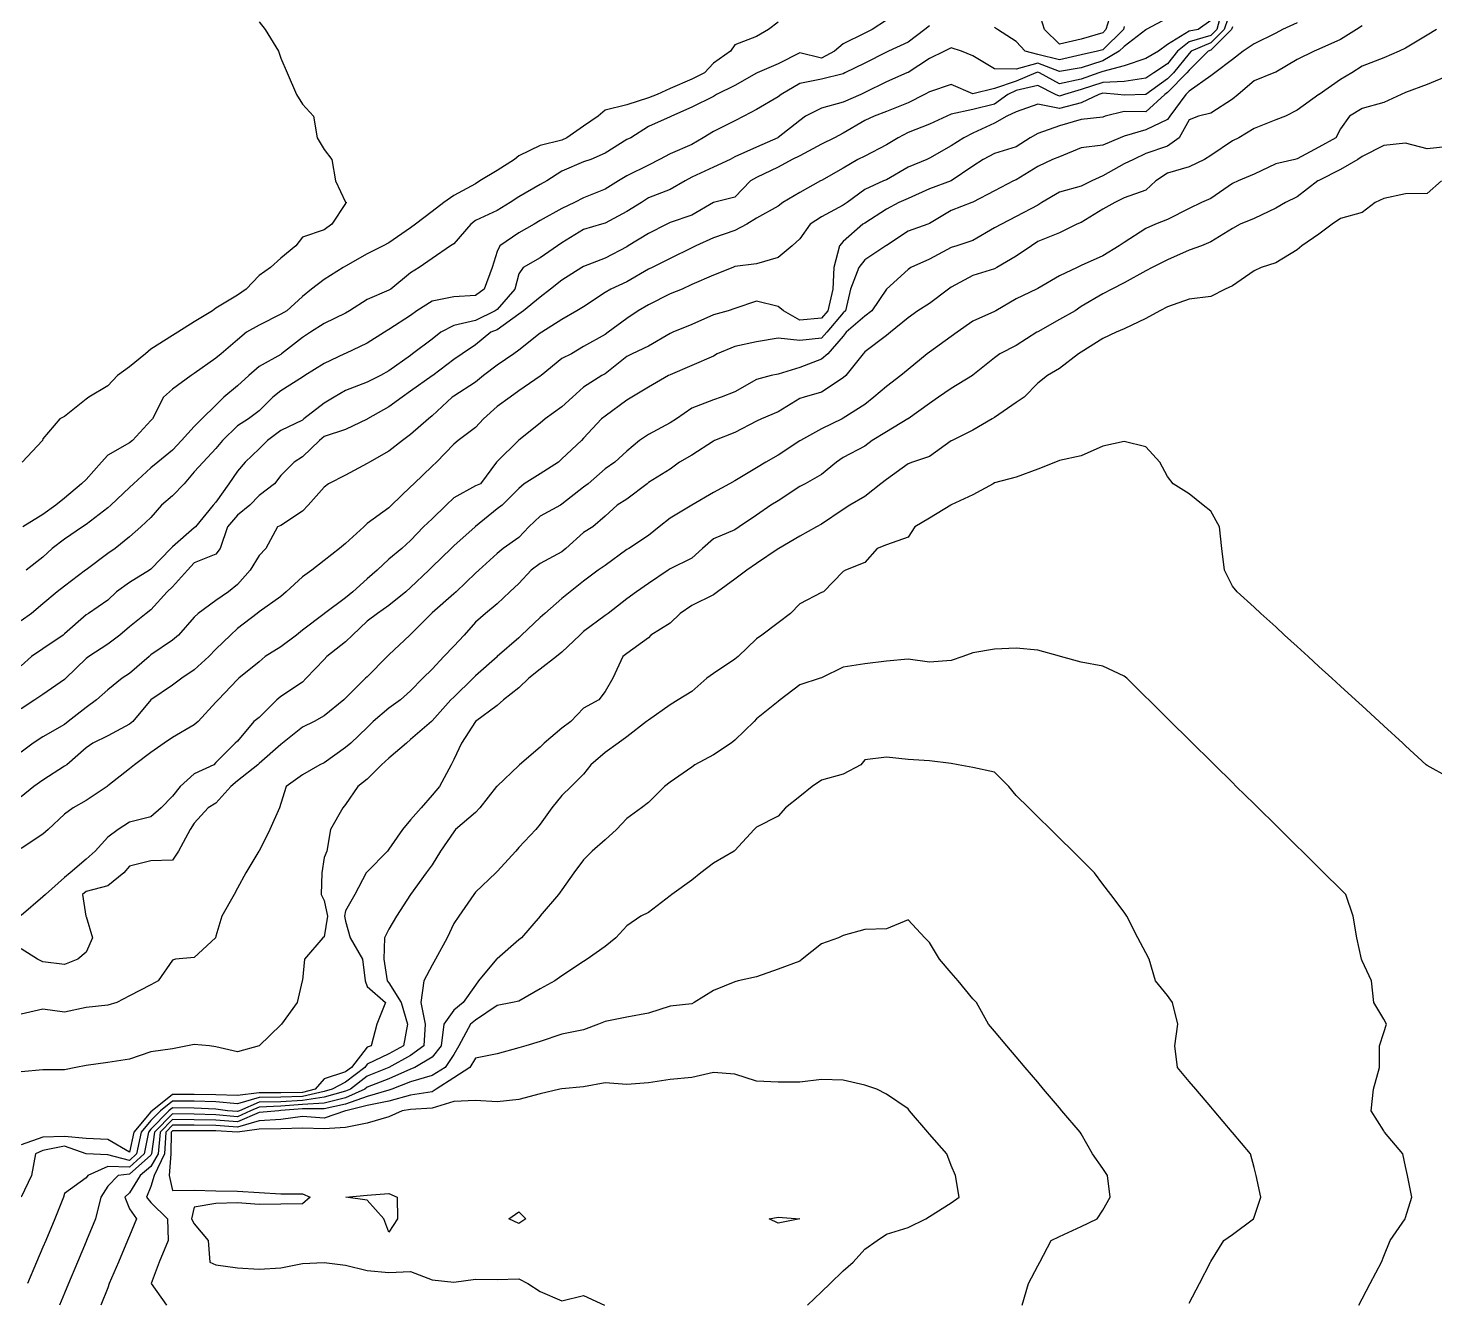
# Model space of a CAD drawing. Header units: metres. Extents: x 2681030 to 2681330, y 1246000 to 1246290.
# Drawn here: x 2681275.41 to 2681307.93, y 1246029.81 to 1246059.29 of the extents above; entities that cross this region are included whole.
import ezdxf

# ---------------------------------------------------------------- set-up
doc = ezdxf.new("R2010")
doc.units = ezdxf.units.M
doc.layers.add('BASIS_HOEHENLINIEN', color=8, linetype='Continuous')

msp = doc.modelspace()

# ---------------------------------------------------------------- linework, layer by layer
at = {"layer": 'BASIS_HOEHENLINIEN'}
for points, elevation in [([(2681303.23, 1246059.75), (2681303.058, 1246059.25), (2681302.75, 1246058.945), (2681302.299, 1246058.75), (2681302.25, 1246058.701), (2681301.888, 1246058.25), (2681301.75, 1246058.111), (2681301.251, 1246057.75), (2681301.25, 1246057.749), (2681300.75, 1246057.731), (2681300.602, 1246057.75), (2681300.25, 1246057.78), (2681300.16, 1246057.75), (2681299.75, 1246057.56), (2681299.25, 1246057.427), (2681298.75, 1246057.528), (2681298.25, 1246057.351), (2681298.036, 1246057.25), (2681297.75, 1246057.089), (2681297.25, 1246056.858), (2681297.042, 1246056.75), (2681296.75, 1246056.566), (2681296.25, 1246056.279), (2681296.184, 1246056.25), (2681295.75, 1246056.069), (2681295.25, 1246055.78), (2681295.186, 1246055.75), (2681294.75, 1246055.557), (2681294.346, 1246055.25), (2681294.25, 1246055.187), (2681293.75, 1246054.922), (2681293.489, 1246054.75), (2681293.25, 1246054.412), (2681293.071, 1246054.25), (2681292.75, 1246053.981), (2681292.25, 1246053.836), (2681291.75, 1246053.771), (2681291.697, 1246053.75), (2681291.25, 1246053.572), (2681290.75, 1246053.36), (2681290.532, 1246053.25), (2681290.25, 1246053.138), (2681289.75, 1246052.884), (2681289.514, 1246052.75), (2681289.25, 1246052.573), (2681288.82, 1246052.25), (2681288.75, 1246052.202), (2681288.25, 1246051.92), (2681287.968, 1246051.75), (2681287.75, 1246051.642), (2681287.266, 1246051.25), (2681287.25, 1246051.235), (2681286.75, 1246050.895), (2681286.55, 1246050.75), (2681286.25, 1246050.535), (2681285.938, 1246050.25), (2681285.75, 1246050.051), (2681285.354, 1246049.75), (2681285.25, 1246049.661), (2681284.847, 1246049.25), (2681284.75, 1246049.155), (2681284.324, 1246048.75), (2681284.25, 1246048.678), (2681283.812, 1246048.25), (2681283.75, 1246048.193), (2681283.25, 1246047.831), (2681283.171, 1246047.75), (2681282.75, 1246047.37), (2681282.609, 1246047.25), (2681282.25, 1246046.971), (2681281.971, 1246046.75), (2681281.75, 1246046.598), (2681281.374, 1246046.25), (2681281.25, 1246046.144), (2681280.75, 1246045.784), (2681280.704, 1246045.75), (2681280.25, 1246045.401), (2681280.085, 1246045.25), (2681279.75, 1246044.921), (2681279.587, 1246044.75), (2681279.25, 1246044.443), (2681278.962, 1246044.25), (2681278.75, 1246044.089), (2681278.25, 1246043.753), (2681278.247, 1246043.75), (2681277.827, 1246043.25), (2681277.75, 1246043.188), (2681277.25, 1246042.919), (2681276.902, 1246042.75), (2681276.75, 1246042.643), (2681276.308, 1246042.25), (2681276.25, 1246042.214), (2681275.75, 1246041.89), (2681275.545, 1246041.75), (2681275.25, 1246041.506)], 435.5), ([(2681303.018, 1246059.75), (2681302.888, 1246059.25), (2681302.75, 1246059.114), (2681302.25, 1246058.968), (2681301.981, 1246058.75), (2681301.75, 1246058.463), (2681301.429, 1246058.25), (2681301.25, 1246058.131), (2681300.75, 1246058.048), (2681300.25, 1246058.031), (2681299.75, 1246057.862), (2681299.37, 1246057.75), (2681299.25, 1246057.709), (2681299.16, 1246057.75), (2681298.75, 1246057.96), (2681298.25, 1246057.842), (2681298.056, 1246057.75), (2681297.75, 1246057.524), (2681297.25, 1246057.4), (2681296.75, 1246057.294), (2681296.649, 1246057.25), (2681296.25, 1246057.063), (2681295.75, 1246056.869), (2681295.522, 1246056.75), (2681295.25, 1246056.588), (2681294.75, 1246056.327), (2681294.592, 1246056.25), (2681294.25, 1246056.043), (2681293.75, 1246055.763), (2681293.726, 1246055.75), (2681293.25, 1246055.486), (2681292.858, 1246055.25), (2681292.75, 1246055.17), (2681292.25, 1246054.893), (2681292.023, 1246054.75), (2681291.75, 1246054.605), (2681291.25, 1246054.434), (2681290.845, 1246054.25), (2681290.75, 1246054.203), (2681290.25, 1246053.955), (2681289.833, 1246053.75), (2681289.75, 1246053.711), (2681289.25, 1246053.417), (2681288.883, 1246053.25), (2681288.75, 1246053.171), (2681288.25, 1246052.842), (2681288.096, 1246052.75), (2681287.75, 1246052.544), (2681287.282, 1246052.25), (2681287.25, 1246052.229), (2681286.75, 1246051.836), (2681286.636, 1246051.75), (2681286.25, 1246051.49), (2681285.939, 1246051.25), (2681285.75, 1246051.095), (2681285.25, 1246050.775), (2681285.216, 1246050.75), (2681284.75, 1246050.318), (2681284.663, 1246050.25), (2681284.25, 1246049.89), (2681284.064, 1246049.75), (2681283.75, 1246049.5), (2681283.303, 1246049.25), (2681283.25, 1246049.218), (2681282.75, 1246048.944), (2681282.355, 1246048.75), (2681282.25, 1246048.666), (2681281.881, 1246048.25), (2681281.75, 1246048.117), (2681281.25, 1246047.779), (2681281.176, 1246047.75), (2681280.905, 1246047.25), (2681280.75, 1246047.088), (2681280.54, 1246046.75), (2681280.25, 1246046.417), (2681280.043, 1246046.25), (2681279.75, 1246046.049), (2681279.338, 1246045.75), (2681279.25, 1246045.659), (2681278.886, 1246045.25), (2681278.75, 1246045.131), (2681278.25, 1246044.789), (2681278.206, 1246044.75), (2681277.75, 1246044.36), (2681277.585, 1246044.25), (2681277.25, 1246043.982), (2681276.994, 1246043.75), (2681276.75, 1246043.577), (2681276.336, 1246043.25), (2681276.25, 1246043.181), (2681275.75, 1246042.898), (2681275.525, 1246042.75), (2681275.25, 1246042.537)], 436), ([(2681300.476, 1246059.75), (2681300.326, 1246059.25), (2681300.25, 1246059.176), (2681299.75, 1246059.027), (2681299.25, 1246058.914), (2681298.902, 1246059.25), (2681298.755, 1246059.75)], 438), ([(2681301.75, 1246059.516), (2681301.258, 1246059.25), (2681301.25, 1246059.244), (2681300.75, 1246058.863), (2681300.633, 1246058.75), (2681300.25, 1246058.527), (2681299.75, 1246058.37), (2681299.25, 1246058.279), (2681298.75, 1246058.472), (2681298.25, 1246058.334), (2681297.75, 1246058.343), (2681297.25, 1246058.641), (2681296.984, 1246058.75), (2681296.75, 1246058.826), (2681296.594, 1246058.75), (2681296.25, 1246058.58), (2681295.75, 1246058.262), (2681295.722, 1246058.25), (2681295.25, 1246058.046), (2681294.75, 1246057.795), (2681294.657, 1246057.75), (2681294.25, 1246057.575), (2681293.75, 1246057.431), (2681293.38, 1246057.25), (2681293.25, 1246057.149), (2681292.75, 1246056.755), (2681292.741, 1246056.75), (2681292.25, 1246056.532), (2681291.75, 1246056.307), (2681291.638, 1246056.25), (2681291.25, 1246056.066), (2681290.75, 1246055.836), (2681290.599, 1246055.75), (2681290.25, 1246055.551), (2681289.75, 1246055.361), (2681289.59, 1246055.25), (2681289.25, 1246055.042), (2681288.75, 1246054.771), (2681288.665, 1246054.75), (2681288.25, 1246054.63), (2681287.75, 1246054.322), (2681287.647, 1246054.25), (2681287.25, 1246053.974), (2681286.854, 1246053.75), (2681286.75, 1246053.599), (2681286.66, 1246053.25), (2681286.25, 1246052.781), (2681286.21, 1246052.75), (2681285.75, 1246052.524), (2681285.25, 1246052.408), (2681284.949, 1246052.25), (2681284.75, 1246052.095), (2681284.297, 1246051.75), (2681284.25, 1246051.718), (2681283.75, 1246051.356), (2681283.557, 1246051.25), (2681283.25, 1246051.098), (2681282.75, 1246050.908), (2681282.483, 1246050.75), (2681282.25, 1246050.609), (2681281.787, 1246050.25), (2681281.75, 1246050.218), (2681281.25, 1246049.977), (2681280.944, 1246049.75), (2681280.75, 1246049.552), (2681280.424, 1246049.25), (2681280.25, 1246049.04), (2681280.047, 1246048.75), (2681279.75, 1246048.324), (2681279.684, 1246048.25), (2681279.276, 1246047.75), (2681279.25, 1246047.729), (2681278.75, 1246047.291), (2681278.711, 1246047.25), (2681278.25, 1246046.771), (2681278.213, 1246046.75), (2681277.75, 1246046.467), (2681277.456, 1246046.25), (2681277.25, 1246046.059), (2681276.809, 1246045.75), (2681276.75, 1246045.717), (2681276.25, 1246045.275), (2681276.216, 1246045.25), (2681275.75, 1246044.931), (2681275.485, 1246044.75), (2681275.25, 1246044.536)], 437), ([(2681302.75, 1246059.459), (2681302.459, 1246059.25), (2681302.25, 1246059.216), (2681301.75, 1246058.91), (2681301.54, 1246058.75), (2681301.25, 1246058.582), (2681300.75, 1246058.415), (2681300.25, 1246058.281), (2681300.162, 1246058.25), (2681299.75, 1246058.105), (2681299.25, 1246057.994), (2681298.792, 1246058.25), (2681298.75, 1246058.267), (2681298.706, 1246058.25), (2681298.25, 1246058.062), (2681297.75, 1246057.886), (2681297.25, 1246057.762), (2681296.75, 1246057.983), (2681296.25, 1246057.814), (2681296.128, 1246057.75), (2681295.75, 1246057.56), (2681295.25, 1246057.358), (2681294.968, 1246057.25), (2681294.75, 1246057.147), (2681294.25, 1246056.854), (2681294.051, 1246056.75), (2681293.75, 1246056.604), (2681293.25, 1246056.329), (2681293.074, 1246056.25), (2681292.75, 1246056.07), (2681292.25, 1246055.829), (2681292.107, 1246055.75), (2681291.75, 1246055.375), (2681291.253, 1246055.25), (2681291.25, 1246055.249), (2681290.75, 1246054.961), (2681290.25, 1246054.787), (2681290.173, 1246054.75), (2681289.75, 1246054.539), (2681289.282, 1246054.25), (2681289.25, 1246054.23), (2681288.75, 1246053.969), (2681288.25, 1246053.775), (2681288.21, 1246053.75), (2681287.75, 1246053.459), (2681287.489, 1246053.25), (2681287.25, 1246053.06), (2681286.862, 1246052.75), (2681286.75, 1246052.672), (2681286.25, 1246052.311), (2681286.107, 1246052.25), (2681285.75, 1246051.96), (2681285.442, 1246051.75), (2681285.25, 1246051.62), (2681284.762, 1246051.25), (2681284.75, 1246051.241), (2681284.25, 1246050.888), (2681284.053, 1246050.75), (2681283.75, 1246050.525), (2681283.258, 1246050.25), (2681283.25, 1246050.245), (2681282.75, 1246050.002), (2681282.25, 1246049.841), (2681282.144, 1246049.75), (2681281.75, 1246049.372), (2681281.563, 1246049.25), (2681281.25, 1246048.942), (2681281.103, 1246048.75), (2681280.75, 1246048.48), (2681280.536, 1246048.25), (2681280.25, 1246048.021), (2681280.016, 1246047.75), (2681279.846, 1246047.25), (2681279.75, 1246047.121), (2681279.25, 1246046.919), (2681279.093, 1246046.75), (2681278.75, 1246046.362), (2681278.626, 1246046.25), (2681278.25, 1246045.834), (2681278.142, 1246045.75), (2681277.75, 1246045.44), (2681277.526, 1246045.25), (2681277.25, 1246045.038), (2681276.81, 1246044.75), (2681276.75, 1246044.704), (2681276.279, 1246044.25), (2681276.25, 1246044.225), (2681275.75, 1246043.872), (2681275.567, 1246043.75), (2681275.25, 1246043.541)], 436.5), ([(2681304.75, 1246059.411), (2681304.411, 1246059.25), (2681304.25, 1246059.17), (2681303.75, 1246058.924), (2681303.501, 1246058.75), (2681303.25, 1246058.556), (2681302.84, 1246058.25), (2681302.75, 1246058.183), (2681302.25, 1246057.827), (2681302.174, 1246057.75), (2681301.803, 1246057.25), (2681301.75, 1246057.174), (2681301.25, 1246056.935), (2681300.75, 1246056.79), (2681300.657, 1246056.75), (2681300.25, 1246056.577), (2681299.75, 1246056.518), (2681299.25, 1246056.31), (2681299.093, 1246056.25), (2681298.75, 1246056.085), (2681298.25, 1246055.775), (2681298.192, 1246055.75), (2681297.75, 1246055.52), (2681297.25, 1246055.259), (2681297.229, 1246055.25), (2681296.75, 1246055.065), (2681296.25, 1246054.768), (2681296.208, 1246054.75), (2681295.75, 1246054.593), (2681295.25, 1246054.26), (2681295.235, 1246054.25), (2681294.75, 1246053.926), (2681294.613, 1246053.75), (2681294.423, 1246053.25), (2681294.302, 1246052.75), (2681294.25, 1246052.703), (2681293.872, 1246052.25), (2681293.75, 1246052.118), (2681293.25, 1246052.064), (2681292.75, 1246052.118), (2681292.25, 1246052.032), (2681291.75, 1246051.922), (2681291.338, 1246051.75), (2681291.25, 1246051.701), (2681290.75, 1246051.485), (2681290.25, 1246051.267), (2681290.213, 1246051.25), (2681289.75, 1246050.985), (2681289.363, 1246050.75), (2681289.25, 1246050.678), (2681288.75, 1246050.311), (2681288.668, 1246050.25), (2681288.25, 1246049.802), (2681288.2, 1246049.75), (2681287.75, 1246049.321), (2681287.671, 1246049.25), (2681287.25, 1246048.98), (2681286.88, 1246048.75), (2681286.75, 1246048.642), (2681286.365, 1246048.25), (2681286.25, 1246048.17), (2681285.75, 1246047.757), (2681285.741, 1246047.75), (2681285.25, 1246047.313), (2681285.187, 1246047.25), (2681284.75, 1246046.826), (2681284.672, 1246046.75), (2681284.25, 1246046.346), (2681284.145, 1246046.25), (2681283.75, 1246045.934), (2681283.489, 1246045.75), (2681283.25, 1246045.569), (2681282.906, 1246045.25), (2681282.75, 1246045.09), (2681282.315, 1246044.75), (2681282.25, 1246044.687), (2681281.84, 1246044.25), (2681281.75, 1246044.162), (2681281.25, 1246043.829), (2681281.156, 1246043.75), (2681280.75, 1246043.343), (2681280.63, 1246043.25), (2681280.25, 1246042.796), (2681280.195, 1246042.75), (2681279.75, 1246042.301), (2681279.701, 1246042.25), (2681279.25, 1246042.037), (2681278.922, 1246041.75), (2681278.75, 1246041.521), (2681278.482, 1246041.25), (2681278.25, 1246041.043), (2681277.75, 1246040.921), (2681277.489, 1246040.75), (2681277.25, 1246040.574), (2681276.959, 1246040.25), (2681276.75, 1246040.068), (2681276.382, 1246039.75), (2681276.25, 1246039.641), (2681275.815, 1246039.25), (2681275.75, 1246039.198), (2681275.25, 1246038.765)], 434.5), ([(2681280.75, 1246059.431), (2681280.893, 1246059.25), (2681281.199, 1246058.75), (2681281.25, 1246058.588), (2681281.4, 1246058.25), (2681281.61, 1246057.75), (2681281.75, 1246057.53), (2681282.005, 1246057.25), (2681282.095, 1246056.75), (2681282.25, 1246056.481), (2681282.432, 1246056.25), (2681282.515, 1246055.75), (2681282.75, 1246055.262), (2681282.773, 1246055.25), (2681282.75, 1246055.227), (2681282.433, 1246054.75), (2681282.25, 1246054.623), (2681281.75, 1246054.448), (2681281.596, 1246054.25), (2681281.25, 1246053.965), (2681281.013, 1246053.75), (2681280.75, 1246053.566), (2681280.448, 1246053.25), (2681280.25, 1246053.108), (2681279.75, 1246052.807), (2681279.673, 1246052.75), (2681279.25, 1246052.49), (2681278.867, 1246052.25), (2681278.75, 1246052.176), (2681278.25, 1246051.857), (2681278.121, 1246051.75), (2681277.75, 1246051.451), (2681277.478, 1246051.25), (2681277.25, 1246051.012), (2681276.816, 1246050.75), (2681276.75, 1246050.705), (2681276.25, 1246050.301), (2681276.139, 1246050.25), (2681275.75, 1246049.786), (2681275.741, 1246049.75), (2681275.273, 1246049.25)], 439), ([(2681292.75, 1246059.423), (2681292.523, 1246059.25), (2681292.25, 1246059.094), (2681291.75, 1246058.899), (2681291.644, 1246058.75), (2681291.25, 1246058.474), (2681291.046, 1246058.25), (2681290.75, 1246058.103), (2681290.25, 1246057.889), (2681289.949, 1246057.75), (2681289.75, 1246057.673), (2681289.25, 1246057.514), (2681288.75, 1246057.39), (2681288.586, 1246057.25), (2681288.25, 1246057.018), (2681287.861, 1246056.75), (2681287.75, 1246056.695), (2681287.25, 1246056.574), (2681286.75, 1246056.33), (2681286.651, 1246056.25), (2681286.25, 1246055.995), (2681285.853, 1246055.75), (2681285.75, 1246055.687), (2681285.25, 1246055.416), (2681285.018, 1246055.25), (2681284.75, 1246055.042), (2681284.361, 1246054.75), (2681284.25, 1246054.667), (2681283.75, 1246054.323), (2681283.615, 1246054.25), (2681283.25, 1246054.062), (2681282.75, 1246053.78), (2681282.69, 1246053.75), (2681282.25, 1246053.47), (2681281.957, 1246053.25), (2681281.75, 1246053.079), (2681281.389, 1246052.75), (2681281.25, 1246052.672), (2681280.75, 1246052.419), (2681280.46, 1246052.25), (2681280.25, 1246052.073), (2681279.869, 1246051.75), (2681279.75, 1246051.649), (2681279.25, 1246051.298), (2681279.176, 1246051.25), (2681278.75, 1246050.933), (2681278.542, 1246050.75), (2681278.286, 1246050.25), (2681278.25, 1246050.209), (2681277.823, 1246049.75), (2681277.75, 1246049.692), (2681277.25, 1246049.407), (2681277.109, 1246049.25), (2681276.75, 1246048.85), (2681276.646, 1246048.75), (2681276.25, 1246048.417), (2681276.052, 1246048.25), (2681275.75, 1246048.039), (2681275.287, 1246047.75)], 438.5), ([(2681295.25, 1246059.468), (2681294.922, 1246059.25), (2681294.75, 1246059.165), (2681294.25, 1246058.919), (2681294.049, 1246058.75), (2681293.75, 1246058.591), (2681293.25, 1246058.714), (2681292.75, 1246058.459), (2681292.262, 1246058.25), (2681292.25, 1246058.244), (2681291.75, 1246057.959), (2681291.322, 1246057.75), (2681291.25, 1246057.707), (2681290.75, 1246057.455), (2681290.286, 1246057.25), (2681290.25, 1246057.234), (2681289.75, 1246057.008), (2681289.341, 1246056.75), (2681289.25, 1246056.713), (2681288.75, 1246056.393), (2681288.416, 1246056.25), (2681288.25, 1246056.195), (2681287.75, 1246055.978), (2681287.402, 1246055.75), (2681287.25, 1246055.666), (2681286.75, 1246055.382), (2681286.556, 1246055.25), (2681286.25, 1246055.066), (2681285.75, 1246054.835), (2681285.646, 1246054.75), (2681285.25, 1246054.297), (2681285.174, 1246054.25), (2681284.75, 1246053.955), (2681284.447, 1246053.75), (2681284.25, 1246053.628), (2681283.796, 1246053.25), (2681283.75, 1246053.223), (2681283.25, 1246053.01), (2681282.839, 1246052.75), (2681282.75, 1246052.696), (2681282.25, 1246052.454), (2681281.937, 1246052.25), (2681281.75, 1246052.13), (2681281.266, 1246051.75), (2681281.25, 1246051.738), (2681280.75, 1246051.457), (2681280.509, 1246051.25), (2681280.25, 1246051.01), (2681279.935, 1246050.75), (2681279.75, 1246050.568), (2681279.428, 1246050.25), (2681279.25, 1246050.07), (2681278.958, 1246049.75), (2681278.75, 1246049.527), (2681278.41, 1246049.25), (2681278.25, 1246049.116), (2681277.846, 1246048.75), (2681277.75, 1246048.663), (2681277.322, 1246048.25), (2681277.25, 1246048.194), (2681276.75, 1246047.806), (2681276.664, 1246047.75), (2681276.25, 1246047.463), (2681275.964, 1246047.25), (2681275.75, 1246047.053), (2681275.363, 1246046.75)], 438), ([(2681306.25, 1246059.339), (2681306.119, 1246059.25), (2681305.75, 1246059.021), (2681305.25, 1246058.8), (2681305.14, 1246058.75), (2681304.75, 1246058.557), (2681304.25, 1246058.268), (2681304.207, 1246058.25), (2681303.75, 1246058.063), (2681303.385, 1246057.75), (2681303.25, 1246057.645), (2681302.75, 1246057.322), (2681302.466, 1246057.25), (2681302.25, 1246057.165), (2681302.021, 1246056.75), (2681301.75, 1246056.558), (2681301.25, 1246056.389), (2681300.964, 1246056.25), (2681300.75, 1246056.143), (2681300.25, 1246055.872), (2681300, 1246055.75), (2681299.75, 1246055.631), (2681299.25, 1246055.491), (2681298.845, 1246055.25), (2681298.75, 1246055.19), (2681298.25, 1246054.929), (2681297.912, 1246054.75), (2681297.75, 1246054.665), (2681297.25, 1246054.376), (2681296.875, 1246054.25), (2681296.75, 1246054.213), (2681296.25, 1246053.941), (2681295.813, 1246053.75), (2681295.75, 1246053.704), (2681295.252, 1246053.25), (2681295.25, 1246053.248), (2681294.915, 1246052.75), (2681294.75, 1246052.62), (2681294.32, 1246052.25), (2681294.25, 1246052.165), (2681293.895, 1246051.75), (2681293.75, 1246051.631), (2681293.25, 1246051.438), (2681292.75, 1246051.286), (2681292.588, 1246051.25), (2681292.25, 1246051.162), (2681291.75, 1246050.876), (2681291.429, 1246050.75), (2681291.25, 1246050.688), (2681290.75, 1246050.494), (2681290.397, 1246050.25), (2681290.25, 1246050.158), (2681289.75, 1246049.887), (2681289.543, 1246049.75), (2681289.25, 1246049.499), (2681288.973, 1246049.25), (2681288.75, 1246049.094), (2681288.358, 1246048.75), (2681288.25, 1246048.67), (2681287.75, 1246048.273), (2681287.716, 1246048.25), (2681287.25, 1246048.002), (2681286.985, 1246047.75), (2681286.75, 1246047.504), (2681286.39, 1246047.25), (2681286.25, 1246047.133), (2681285.832, 1246046.75), (2681285.75, 1246046.678), (2681285.301, 1246046.25), (2681285.25, 1246046.201), (2681284.75, 1246045.763), (2681284.737, 1246045.75), (2681284.25, 1246045.265), (2681284.232, 1246045.25), (2681283.75, 1246044.792), (2681283.709, 1246044.75), (2681283.25, 1246044.286), (2681283.21, 1246044.25), (2681282.75, 1246043.787), (2681282.711, 1246043.75), (2681282.25, 1246043.38), (2681282.022, 1246043.25), (2681281.75, 1246043.121), (2681281.292, 1246042.75), (2681281.25, 1246042.721), (2681280.75, 1246042.279), (2681280.719, 1246042.25), (2681280.25, 1246041.88), (2681280.092, 1246041.75), (2681279.75, 1246041.361), (2681279.57, 1246041.25), (2681279.25, 1246040.902), (2681279.157, 1246040.75), (2681278.888, 1246040.25), (2681278.75, 1246040.045), (2681278.25, 1246040.029), (2681277.75, 1246039.901), (2681277.62, 1246039.75), (2681277.25, 1246039.452), (2681276.75, 1246039.321), (2681276.669, 1246039.25), (2681276.741, 1246038.75), (2681276.75, 1246038.741), (2681276.897, 1246038.25), (2681276.75, 1246037.916), (2681276.562, 1246037.75), (2681276.25, 1246037.632), (2681275.75, 1246037.694), (2681275.626, 1246037.75), (2681275.25, 1246037.99)], 434), ([(2681296.25, 1246059.337), (2681296.141, 1246059.25), (2681295.75, 1246058.958), (2681295.301, 1246058.75), (2681295.25, 1246058.727), (2681294.75, 1246058.477), (2681294.292, 1246058.25), (2681294.25, 1246058.229), (2681293.75, 1246058.101), (2681293.25, 1246058.005), (2681292.821, 1246057.75), (2681292.75, 1246057.7), (2681292.25, 1246057.404), (2681291.955, 1246057.25), (2681291.75, 1246057.143), (2681291.25, 1246056.892), (2681291.014, 1246056.75), (2681290.75, 1246056.59), (2681290.25, 1246056.38), (2681290.002, 1246056.25), (2681289.75, 1246056.117), (2681289.25, 1246055.87), (2681289.057, 1246055.75), (2681288.75, 1246055.561), (2681288.25, 1246055.363), (2681288.041, 1246055.25), (2681287.75, 1246055.11), (2681287.25, 1246054.834), (2681287.105, 1246054.75), (2681286.75, 1246054.55), (2681286.314, 1246054.25), (2681286.25, 1246054.118), (2681286.138, 1246053.75), (2681285.955, 1246053.25), (2681285.75, 1246053.103), (2681285.25, 1246053.074), (2681284.75, 1246052.973), (2681284.395, 1246052.75), (2681284.25, 1246052.642), (2681283.75, 1246052.319), (2681283.645, 1246052.25), (2681283.25, 1246052.001), (2681282.75, 1246051.763), (2681282.721, 1246051.75), (2681282.25, 1246051.53), (2681281.803, 1246051.25), (2681281.75, 1246051.213), (2681281.25, 1246050.896), (2681281.063, 1246050.75), (2681280.75, 1246050.437), (2681280.504, 1246050.25), (2681280.25, 1246050.09), (2681279.901, 1246049.75), (2681279.75, 1246049.562), (2681279.459, 1246049.25), (2681279.25, 1246049.022), (2681279.017, 1246048.75), (2681278.75, 1246048.469), (2681278.491, 1246048.25), (2681278.25, 1246047.964), (2681278.013, 1246047.75), (2681277.75, 1246047.521), (2681277.419, 1246047.25), (2681277.25, 1246047.134), (2681276.75, 1246046.761), (2681276.736, 1246046.75), (2681276.25, 1246046.379), (2681276.082, 1246046.25), (2681275.75, 1246045.972), (2681275.489, 1246045.75), (2681275.25, 1246045.576)], 437.5), ([(2681303.25, 1246059.312), (2681303.228, 1246059.25), (2681302.75, 1246058.777), (2681302.688, 1246058.75), (2681302.25, 1246058.313), (2681302.199, 1246058.25), (2681301.75, 1246057.797), (2681301.685, 1246057.75), (2681301.25, 1246057.353), (2681300.75, 1246057.357), (2681300.305, 1246057.25), (2681300.25, 1246057.227), (2681299.75, 1246057.175), (2681299.25, 1246057.022), (2681298.75, 1246056.852), (2681298.577, 1246056.75), (2681298.25, 1246056.541), (2681297.75, 1246056.383), (2681297.489, 1246056.25), (2681297.25, 1246056.089), (2681296.75, 1246055.751), (2681296.746, 1246055.75), (2681296.25, 1246055.568), (2681295.75, 1246055.344), (2681295.537, 1246055.25), (2681295.25, 1246055.101), (2681294.75, 1246054.778), (2681294.706, 1246054.75), (2681294.25, 1246054.353), (2681294.168, 1246054.25), (2681294.032, 1246053.75), (2681294.013, 1246053.25), (2681293.895, 1246052.75), (2681293.75, 1246052.578), (2681293.25, 1246052.535), (2681292.868, 1246052.75), (2681292.75, 1246052.847), (2681292.25, 1246052.971), (2681291.75, 1246052.801), (2681291.596, 1246052.75), (2681291.25, 1246052.654), (2681290.75, 1246052.429), (2681290.315, 1246052.25), (2681290.25, 1246052.221), (2681289.75, 1246051.928), (2681289.37, 1246051.75), (2681289.25, 1246051.69), (2681288.75, 1246051.294), (2681288.669, 1246051.25), (2681288.25, 1246050.985), (2681287.997, 1246050.75), (2681287.75, 1246050.526), (2681287.365, 1246050.25), (2681287.25, 1246050.148), (2681286.75, 1246049.754), (2681286.744, 1246049.75), (2681286.25, 1246049.262), (2681286.241, 1246049.25), (2681285.864, 1246048.75), (2681285.75, 1246048.699), (2681285.25, 1246048.422), (2681285.073, 1246048.25), (2681284.75, 1246047.94), (2681284.549, 1246047.75), (2681284.25, 1246047.439), (2681284.045, 1246047.25), (2681283.75, 1246047.004), (2681283.482, 1246046.75), (2681283.25, 1246046.549), (2681282.916, 1246046.25), (2681282.75, 1246046.111), (2681282.259, 1246045.75), (2681282.25, 1246045.743), (2681281.75, 1246045.361), (2681281.61, 1246045.25), (2681281.25, 1246044.98), (2681280.893, 1246044.75), (2681280.75, 1246044.633), (2681280.281, 1246044.25), (2681280.25, 1246044.225), (2681279.806, 1246043.75), (2681279.75, 1246043.699), (2681279.337, 1246043.25), (2681279.25, 1246043.173), (2681278.75, 1246042.881), (2681278.552, 1246042.75), (2681278.25, 1246042.533), (2681277.868, 1246042.25), (2681277.75, 1246042.152), (2681277.25, 1246041.759), (2681277.238, 1246041.75), (2681276.75, 1246041.424), (2681276.453, 1246041.25), (2681276.25, 1246041.106), (2681275.875, 1246040.75), (2681275.75, 1246040.641), (2681275.25, 1246040.31)], 435), ([(2681307.968, 1246059.25), (2681307.75, 1246059.124), (2681307.25, 1246058.824), (2681307.106, 1246058.75), (2681306.75, 1246058.599), (2681306.25, 1246058.406), (2681306.01, 1246058.25), (2681305.75, 1246058.098), (2681305.254, 1246057.75), (2681305.25, 1246057.747), (2681304.75, 1246057.385), (2681304.475, 1246057.25), (2681304.25, 1246057.161), (2681303.75, 1246056.962), (2681303.4, 1246056.75), (2681303.25, 1246056.682), (2681302.75, 1246056.341), (2681302.602, 1246056.25), (2681302.25, 1246056.078), (2681301.75, 1246055.933), (2681301.477, 1246055.75), (2681301.25, 1246055.539), (2681300.75, 1246055.362), (2681300.529, 1246055.25), (2681300.25, 1246055.102), (2681299.75, 1246054.793), (2681299.655, 1246054.75), (2681299.25, 1246054.549), (2681298.75, 1246054.353), (2681298.601, 1246054.25), (2681298.25, 1246054.01), (2681297.803, 1246053.75), (2681297.75, 1246053.718), (2681297.25, 1246053.561), (2681296.75, 1246053.298), (2681296.687, 1246053.25), (2681296.25, 1246052.916), (2681295.976, 1246052.75), (2681295.75, 1246052.586), (2681295.347, 1246052.25), (2681295.25, 1246052.174), (2681294.75, 1246051.796), (2681294.713, 1246051.75), (2681294.311, 1246051.25), (2681294.25, 1246051.2), (2681293.75, 1246050.869), (2681293.349, 1246050.75), (2681293.25, 1246050.717), (2681292.75, 1246050.411), (2681292.366, 1246050.25), (2681292.25, 1246050.192), (2681291.75, 1246049.932), (2681291.275, 1246049.75), (2681291.25, 1246049.735), (2681290.75, 1246049.413), (2681290.469, 1246049.25), (2681290.25, 1246049.086), (2681289.75, 1246048.779), (2681289.717, 1246048.75), (2681289.25, 1246048.39), (2681289.028, 1246048.25), (2681288.75, 1246047.998), (2681288.463, 1246047.75), (2681288.25, 1246047.62), (2681287.841, 1246047.25), (2681287.75, 1246047.17), (2681287.25, 1246046.901), (2681287.041, 1246046.75), (2681286.75, 1246046.439), (2681286.543, 1246046.25), (2681286.25, 1246045.97), (2681285.983, 1246045.75), (2681285.75, 1246045.544), (2681285.486, 1246045.25), (2681285.25, 1246044.994), (2681285.02, 1246044.75), (2681284.75, 1246044.464), (2681284.536, 1246044.25), (2681284.25, 1246043.962), (2681284.02, 1246043.75), (2681283.75, 1246043.557), (2681283.383, 1246043.25), (2681283.25, 1246043.109), (2681282.869, 1246042.75), (2681282.75, 1246042.649), (2681282.25, 1246042.295), (2681282.155, 1246042.25), (2681281.75, 1246042.017), (2681281.376, 1246041.75), (2681281.25, 1246041.357), (2681281.222, 1246041.25), (2681280.999, 1246040.75), (2681280.75, 1246040.255), (2681280.745, 1246040.25), (2681280.44, 1246039.75), (2681280.25, 1246039.395), (2681280.176, 1246039.25), (2681279.885, 1246038.75), (2681279.75, 1246038.286), (2681279.74, 1246038.25), (2681279.25, 1246037.794), (2681278.819, 1246037.75), (2681278.75, 1246037.73), (2681278.418, 1246037.25), (2681278.25, 1246037.163), (2681277.75, 1246036.902), (2681277.458, 1246036.75), (2681277.25, 1246036.688), (2681276.75, 1246036.634), (2681276.25, 1246036.527), (2681275.75, 1246036.598), (2681275.25, 1246036.479)], 433.5), ([(2681300.75, 1246059.319), (2681300.729, 1246059.25), (2681300.25, 1246058.785), (2681300.129, 1246058.75), (2681299.75, 1246058.667), (2681299.25, 1246058.553), (2681298.75, 1246058.677), (2681298.462, 1246058.75), (2681298.25, 1246058.975), (2681297.818, 1246059.25), (2681297.75, 1246059.299)], 437.5), ([(2681308.25, 1246058.193), (2681307.75, 1246057.981), (2681307.25, 1246057.798), (2681307.154, 1246057.75), (2681306.75, 1246057.564), (2681306.25, 1246057.426), (2681305.959, 1246057.25), (2681305.75, 1246056.957), (2681305.64, 1246056.75), (2681305.25, 1246056.535), (2681304.75, 1246056.264), (2681304.691, 1246056.25), (2681304.25, 1246056.148), (2681303.75, 1246055.911), (2681303.382, 1246055.75), (2681303.25, 1246055.69), (2681302.75, 1246055.343), (2681302.533, 1246055.25), (2681302.25, 1246055.116), (2681301.75, 1246054.862), (2681301.473, 1246054.75), (2681301.25, 1246054.654), (2681300.75, 1246054.326), (2681300.632, 1246054.25), (2681300.25, 1246054.021), (2681299.75, 1246053.797), (2681299.657, 1246053.75), (2681299.25, 1246053.556), (2681298.75, 1246053.263), (2681298.723, 1246053.25), (2681298.25, 1246053.021), (2681297.78, 1246052.75), (2681297.75, 1246052.733), (2681297.25, 1246052.511), (2681296.883, 1246052.25), (2681296.75, 1246052.154), (2681296.25, 1246051.793), (2681296.192, 1246051.75), (2681295.75, 1246051.387), (2681295.585, 1246051.25), (2681295.25, 1246051.001), (2681294.961, 1246050.75), (2681294.75, 1246050.582), (2681294.25, 1246050.264), (2681294.226, 1246050.25), (2681293.75, 1246050.015), (2681293.263, 1246049.75), (2681293.25, 1246049.74), (2681292.75, 1246049.41), (2681292.462, 1246049.25), (2681292.25, 1246049.113), (2681291.75, 1246048.816), (2681291.626, 1246048.75), (2681291.25, 1246048.549), (2681290.75, 1246048.25), (2681290.75, 1246048.25), (2681290.25, 1246047.952), (2681290.001, 1246047.75), (2681289.75, 1246047.552), (2681289.295, 1246047.25), (2681289.25, 1246047.224), (2681288.75, 1246046.861), (2681288.59, 1246046.75), (2681288.25, 1246046.492), (2681287.943, 1246046.25), (2681287.75, 1246046.097), (2681287.352, 1246045.75), (2681287.25, 1246045.654), (2681286.816, 1246045.25), (2681286.75, 1246045.188), (2681286.254, 1246044.75), (2681286.25, 1246044.747), (2681285.75, 1246044.304), (2681285.699, 1246044.25), (2681285.25, 1246043.813), (2681285.183, 1246043.75), (2681284.75, 1246043.264), (2681284.736, 1246043.25), (2681284.25, 1246042.834), (2681284.156, 1246042.75), (2681283.75, 1246042.402), (2681283.581, 1246042.25), (2681283.25, 1246041.917), (2681283.028, 1246041.75), (2681282.75, 1246041.329), (2681282.688, 1246041.25), (2681282.399, 1246040.75), (2681282.317, 1246040.25), (2681282.25, 1246040.108), (2681282.197, 1246039.75), (2681282.186, 1246039.25), (2681282.25, 1246039.114), (2681282.33, 1246038.75), (2681282.25, 1246038.267), (2681282.226, 1246038.25), (2681281.801, 1246037.75), (2681281.75, 1246037.27), (2681281.748, 1246037.25), (2681281.63, 1246036.75), (2681281.267, 1246036.25), (2681281.25, 1246036.232), (2681280.75, 1246035.75), (2681280.75, 1246035.75), (2681280.25, 1246035.609), (2681279.75, 1246035.729), (2681279.603, 1246035.75), (2681279.25, 1246035.783), (2681279.097, 1246035.75), (2681278.75, 1246035.679), (2681278.25, 1246035.611), (2681277.75, 1246035.44), (2681277.25, 1246035.366), (2681276.75, 1246035.295), (2681276.51, 1246035.25), (2681276.25, 1246035.198), (2681275.75, 1246035.197), (2681275.25, 1246035.15)], 433), ([(2681308.25, 1246056.55), (2681307.75, 1246056.497), (2681307.25, 1246056.624), (2681306.75, 1246056.569), (2681306.25, 1246056.315), (2681306.147, 1246056.25), (2681305.75, 1246056.012), (2681305.25, 1246055.764), (2681305.224, 1246055.75), (2681304.75, 1246055.386), (2681304.474, 1246055.25), (2681304.25, 1246055.123), (2681303.75, 1246054.882), (2681303.429, 1246054.75), (2681303.25, 1246054.649), (2681302.75, 1246054.343), (2681302.532, 1246054.25), (2681302.25, 1246054.149), (2681301.75, 1246053.93), (2681301.392, 1246053.75), (2681301.25, 1246053.67), (2681300.75, 1246053.393), (2681300.46, 1246053.25), (2681300.25, 1246053.143), (2681299.75, 1246052.844), (2681299.613, 1246052.75), (2681299.25, 1246052.55), (2681298.75, 1246052.262), (2681298.728, 1246052.25), (2681298.25, 1246051.949), (2681297.874, 1246051.75), (2681297.75, 1246051.657), (2681297.25, 1246051.258), (2681297.24, 1246051.25), (2681296.75, 1246050.951), (2681296.453, 1246050.75), (2681296.25, 1246050.605), (2681295.75, 1246050.252), (2681295.747, 1246050.25), (2681295.25, 1246049.947), (2681294.921, 1246049.75), (2681294.75, 1246049.617), (2681294.25, 1246049.358), (2681294.097, 1246049.25), (2681293.75, 1246048.966), (2681293.375, 1246048.75), (2681293.25, 1246048.681), (2681292.75, 1246048.352), (2681292.579, 1246048.25), (2681292.25, 1246048.023), (2681291.85, 1246047.75), (2681291.75, 1246047.683), (2681291.25, 1246047.474), (2681290.999, 1246047.25), (2681290.75, 1246047.029), (2681290.25, 1246046.778), (2681290.205, 1246046.75), (2681289.75, 1246046.44), (2681289.471, 1246046.25), (2681289.25, 1246046.083), (2681288.819, 1246045.75), (2681288.75, 1246045.7), (2681288.25, 1246045.334), (2681288.161, 1246045.25), (2681287.75, 1246044.855), (2681287.628, 1246044.75), (2681287.25, 1246044.457), (2681286.985, 1246044.25), (2681286.75, 1246044.029), (2681286.402, 1246043.75), (2681286.25, 1246043.621), (2681285.75, 1246043.251), (2681285.749, 1246043.25), (2681285.431, 1246042.75), (2681285.25, 1246042.375), (2681285.188, 1246042.25), (2681284.921, 1246041.75), (2681284.75, 1246041.546), (2681284.496, 1246041.25), (2681284.25, 1246040.979), (2681284.063, 1246040.75), (2681283.75, 1246040.299), (2681283.719, 1246040.25), (2681283.25, 1246039.775), (2681283.223, 1246039.75), (2681282.966, 1246039.25), (2681282.75, 1246038.868), (2681282.727, 1246038.75), (2681282.75, 1246038.636), (2681282.855, 1246038.25), (2681283.139, 1246037.75), (2681283.205, 1246037.25), (2681283.25, 1246037.125), (2681283.672, 1246036.75), (2681283.468, 1246036.25), (2681283.342, 1246035.75), (2681283.25, 1246035.716), (2681282.883, 1246035.25), (2681282.75, 1246035.148), (2681282.25, 1246034.989), (2681282.044, 1246034.75), (2681281.75, 1246034.672), (2681281.25, 1246034.664), (2681280.75, 1246034.661), (2681280.25, 1246034.597), (2681279.75, 1246034.616), (2681279.25, 1246034.623), (2681278.75, 1246034.626), (2681278.275, 1246034.25), (2681278.25, 1246034.224), (2681277.851, 1246033.75), (2681277.75, 1246033.293), (2681277.25, 1246033.58), (2681276.75, 1246033.606), (2681276.25, 1246033.652), (2681275.75, 1246033.639), (2681275.25, 1246033.458)], 432.5), ([(2681308.085, 1246055.75), (2681307.75, 1246055.458), (2681307.25, 1246055.452), (2681306.75, 1246055.348), (2681306.551, 1246055.25), (2681306.25, 1246055.02), (2681305.75, 1246054.884), (2681305.559, 1246054.75), (2681305.25, 1246054.517), (2681304.855, 1246054.25), (2681304.75, 1246054.159), (2681304.25, 1246053.858), (2681303.913, 1246053.75), (2681303.75, 1246053.671), (2681303.25, 1246053.327), (2681303.084, 1246053.25), (2681302.75, 1246053.081), (2681302.25, 1246053.014), (2681301.75, 1246052.837), (2681301.572, 1246052.75), (2681301.25, 1246052.569), (2681300.75, 1246052.33), (2681300.562, 1246052.25), (2681300.25, 1246052.104), (2681299.75, 1246051.789), (2681299.689, 1246051.75), (2681299.25, 1246051.414), (2681298.977, 1246051.25), (2681298.75, 1246051.071), (2681298.438, 1246050.75), (2681298.25, 1246050.628), (2681297.75, 1246050.281), (2681297.695, 1246050.25), (2681297.25, 1246049.987), (2681296.77, 1246049.75), (2681296.75, 1246049.741), (2681296.25, 1246049.381), (2681295.852, 1246049.25), (2681295.75, 1246049.209), (2681295.25, 1246048.847), (2681295.125, 1246048.75), (2681294.75, 1246048.452), (2681294.407, 1246048.25), (2681294.25, 1246048.154), (2681293.75, 1246047.816), (2681293.638, 1246047.75), (2681293.25, 1246047.533), (2681292.761, 1246047.25), (2681292.75, 1246047.243), (2681292.25, 1246046.907), (2681292.023, 1246046.75), (2681291.75, 1246046.544), (2681291.347, 1246046.25), (2681291.25, 1246046.18), (2681290.75, 1246045.934), (2681290.48, 1246045.75), (2681290.25, 1246045.525), (2681289.808, 1246045.25), (2681289.75, 1246045.187), (2681289.25, 1246044.821), (2681289.157, 1246044.75), (2681288.924, 1246044.25), (2681288.75, 1246043.943), (2681288.6, 1246043.75), (2681288.25, 1246043.559), (2681287.952, 1246043.25), (2681287.75, 1246043.094), (2681287.338, 1246042.75), (2681287.25, 1246042.659), (2681286.77, 1246042.25), (2681286.75, 1246042.233), (2681286.25, 1246041.757), (2681286.24, 1246041.75), (2681285.854, 1246041.25), (2681285.75, 1246041.148), (2681285.292, 1246040.75), (2681285.25, 1246040.696), (2681284.945, 1246040.25), (2681284.75, 1246039.932), (2681284.614, 1246039.75), (2681284.252, 1246039.25), (2681284.25, 1246039.248), (2681283.925, 1246038.75), (2681283.75, 1246038.444), (2681283.645, 1246038.25), (2681283.631, 1246037.75), (2681283.708, 1246037.25), (2681283.75, 1246037.209), (2681284.035, 1246036.75), (2681284.176, 1246036.25), (2681284.087, 1246035.75), (2681283.75, 1246035.561), (2681283.25, 1246035.324), (2681283.191, 1246035.25), (2681282.75, 1246034.91), (2681282.441, 1246034.75), (2681282.25, 1246034.694), (2681281.75, 1246034.578), (2681281.25, 1246034.561), (2681280.75, 1246034.552), (2681280.25, 1246034.405), (2681279.75, 1246034.451), (2681279.25, 1246034.466), (2681278.75, 1246034.473), (2681278.469, 1246034.25), (2681278.25, 1246034.023), (2681278.02, 1246033.75), (2681277.916, 1246033.25), (2681277.75, 1246033.101), (2681277.25, 1246033.225), (2681276.75, 1246033.248), (2681276.748, 1246033.25), (2681276.25, 1246033.427), (2681275.75, 1246033.33), (2681275.584, 1246033.25), (2681275.489, 1246032.75), (2681275.251, 1246032.25)], 432), ([(2681308.25, 1246041.953), (2681307.75, 1246042.231), (2681307.731, 1246042.25), (2681307.25, 1246042.689), (2681307.187, 1246042.75), (2681306.75, 1246043.151), (2681306.642, 1246043.25), (2681306.25, 1246043.609), (2681306.096, 1246043.75), (2681305.75, 1246044.067), (2681305.55, 1246044.25), (2681305.25, 1246044.525), (2681305.003, 1246044.75), (2681304.75, 1246044.982), (2681304.456, 1246045.25), (2681304.25, 1246045.439), (2681303.909, 1246045.75), (2681303.75, 1246045.896), (2681303.362, 1246046.25), (2681303.25, 1246046.378), (2681303.069, 1246046.75), (2681303.004, 1246047.25), (2681302.947, 1246047.75), (2681302.75, 1246048.118), (2681302.577, 1246048.25), (2681302.25, 1246048.516), (2681301.877, 1246048.75), (2681301.75, 1246048.918), (2681301.575, 1246049.25), (2681301.25, 1246049.6), (2681300.75, 1246049.723), (2681300.25, 1246049.617), (2681299.75, 1246049.392), (2681299.25, 1246049.289), (2681299.161, 1246049.25), (2681298.75, 1246049.088), (2681298.25, 1246048.904), (2681297.75, 1246048.768), (2681297.716, 1246048.75), (2681297.25, 1246048.493), (2681296.75, 1246048.259), (2681296.737, 1246048.25), (2681296.25, 1246047.95), (2681295.91, 1246047.75), (2681295.75, 1246047.516), (2681295.25, 1246047.336), (2681295.038, 1246047.25), (2681294.75, 1246046.928), (2681294.307, 1246046.75), (2681294.25, 1246046.716), (2681293.799, 1246046.25), (2681293.75, 1246046.234), (2681293.25, 1246045.974), (2681293.037, 1246045.75), (2681292.75, 1246045.535), (2681292.369, 1246045.25), (2681292.25, 1246045.163), (2681291.823, 1246044.75), (2681291.75, 1246044.689), (2681291.25, 1246044.36), (2681291.099, 1246044.25), (2681290.75, 1246043.943), (2681290.439, 1246043.75), (2681290.25, 1246043.637), (2681289.75, 1246043.284), (2681289.702, 1246043.25), (2681289.25, 1246042.896), (2681289.053, 1246042.75), (2681288.75, 1246042.532), (2681288.416, 1246042.25), (2681288.25, 1246042.032), (2681287.967, 1246041.75), (2681287.75, 1246041.539), (2681287.518, 1246041.25), (2681287.25, 1246040.872), (2681287.145, 1246040.75), (2681286.75, 1246040.338), (2681286.682, 1246040.25), (2681286.25, 1246039.778), (2681286.222, 1246039.75), (2681285.75, 1246039.303), (2681285.715, 1246039.25), (2681285.363, 1246038.75), (2681285.25, 1246038.579), (2681285.1, 1246038.25), (2681284.825, 1246037.75), (2681284.75, 1246037.613), (2681284.557, 1246037.25), (2681284.491, 1246036.75), (2681284.59, 1246036.25), (2681284.558, 1246035.75), (2681284.25, 1246035.527), (2681283.75, 1246035.251), (2681283.748, 1246035.25), (2681283.25, 1246035.046), (2681282.859, 1246034.75), (2681282.75, 1246034.701), (2681282.25, 1246034.56), (2681281.75, 1246034.484), (2681281.25, 1246034.458), (2681280.75, 1246034.443), (2681280.299, 1246034.25), (2681280.25, 1246034.227), (2681280.015, 1246034.25), (2681279.75, 1246034.286), (2681279.25, 1246034.309), (2681278.75, 1246034.319), (2681278.662, 1246034.25), (2681278.25, 1246033.822), (2681278.189, 1246033.75), (2681278.092, 1246033.25), (2681277.75, 1246032.942), (2681277.25, 1246032.961), (2681276.787, 1246032.75), (2681276.75, 1246032.698), (2681276.25, 1246032.338), (2681276.231, 1246032.25), (2681276.025, 1246031.75), (2681275.816, 1246031.25), (2681275.75, 1246031.092), (2681275.607, 1246030.75), (2681275.399, 1246030.25)], 431.5), ([(2681306.173, 1246029.75), (2681306.25, 1246029.898), (2681306.432, 1246030.25), (2681306.695, 1246030.75), (2681306.75, 1246030.883), (2681306.898, 1246031.25), (2681307.241, 1246031.75), (2681307.25, 1246031.777), (2681307.397, 1246032.25), (2681307.297, 1246032.75), (2681307.25, 1246032.962), (2681307.189, 1246033.25), (2681306.765, 1246033.75), (2681306.75, 1246033.781), (2681306.455, 1246034.25), (2681306.51, 1246034.75), (2681306.647, 1246035.25), (2681306.647, 1246035.75), (2681306.75, 1246036.057), (2681306.811, 1246036.25), (2681306.75, 1246036.364), (2681306.515, 1246036.75), (2681306.467, 1246037.25), (2681306.25, 1246037.719), (2681306.235, 1246037.75), (2681306.128, 1246038.25), (2681306.043, 1246038.75), (2681305.872, 1246039.25), (2681305.75, 1246039.37), (2681305.365, 1246039.75), (2681305.25, 1246039.864), (2681304.859, 1246040.25), (2681304.75, 1246040.357), (2681304.352, 1246040.75), (2681304.25, 1246040.851), (2681303.846, 1246041.25), (2681303.75, 1246041.345), (2681303.339, 1246041.75), (2681303.25, 1246041.838), (2681302.833, 1246042.25), (2681302.75, 1246042.332), (2681302.327, 1246042.75), (2681302.25, 1246042.826), (2681301.82, 1246043.25), (2681301.75, 1246043.319), (2681301.314, 1246043.75), (2681301.25, 1246043.813), (2681300.807, 1246044.25), (2681300.75, 1246044.297), (2681300.25, 1246044.532), (2681299.75, 1246044.621), (2681299.275, 1246044.75), (2681299.25, 1246044.758), (2681298.75, 1246044.902), (2681298.25, 1246044.947), (2681297.75, 1246044.925), (2681297.25, 1246044.836), (2681297.017, 1246044.75), (2681296.75, 1246044.658), (2681296.25, 1246044.625), (2681295.75, 1246044.69), (2681295.25, 1246044.645), (2681294.75, 1246044.587), (2681294.25, 1246044.503), (2681293.75, 1246044.258), (2681293.72, 1246044.25), (2681293.25, 1246044.095), (2681292.796, 1246043.75), (2681292.75, 1246043.713), (2681292.25, 1246043.313), (2681292.192, 1246043.25), (2681291.75, 1246042.817), (2681291.664, 1246042.75), (2681291.25, 1246042.479), (2681290.821, 1246042.25), (2681290.75, 1246042.196), (2681290.25, 1246041.85), (2681290.12, 1246041.75), (2681289.75, 1246041.38), (2681289.587, 1246041.25), (2681289.25, 1246041.009), (2681289.01, 1246040.75), (2681288.75, 1246040.51), (2681288.446, 1246040.25), (2681288.25, 1246040.052), (2681288.023, 1246039.75), (2681287.75, 1246039.354), (2681287.669, 1246039.25), (2681287.25, 1246038.755), (2681287.246, 1246038.75), (2681286.816, 1246038.25), (2681286.75, 1246038.197), (2681286.25, 1246037.764), (2681286.239, 1246037.75), (2681285.822, 1246037.25), (2681285.75, 1246037.156), (2681285.468, 1246036.75), (2681285.25, 1246036.575), (2681285.023, 1246036.25), (2681284.959, 1246035.75), (2681284.75, 1246035.488), (2681284.348, 1246035.25), (2681284.25, 1246035.213), (2681283.75, 1246034.988), (2681283.25, 1246034.794), (2681283.191, 1246034.75), (2681282.75, 1246034.55), (2681282.25, 1246034.426), (2681281.75, 1246034.39), (2681281.25, 1246034.355), (2681280.75, 1246034.334), (2681280.554, 1246034.25), (2681280.25, 1246034.108), (2681279.75, 1246034.154), (2681279.25, 1246034.17), (2681278.75, 1246034.178), (2681278.333, 1246033.75), (2681278.265, 1246033.25), (2681278.25, 1246033.223), (2681277.75, 1246032.784), (2681277.491, 1246032.75), (2681277.25, 1246032.506), (2681277.092, 1246032.25), (2681276.969, 1246031.75), (2681276.76, 1246031.25), (2681276.75, 1246031.225), (2681276.551, 1246030.75), (2681276.343, 1246030.25), (2681276.25, 1246030.028), (2681276.134, 1246029.75)], 431), ([(2681302.25, 1246029.795), (2681302.485, 1246030.25), (2681302.744, 1246030.75), (2681302.75, 1246030.76), (2681303.054, 1246031.25), (2681303.25, 1246031.385), (2681303.736, 1246031.75), (2681303.75, 1246031.79), (2681303.908, 1246032.25), (2681303.795, 1246032.75), (2681303.75, 1246032.936), (2681303.666, 1246033.25), (2681303.25, 1246033.746), (2681303.247, 1246033.75), (2681302.824, 1246034.25), (2681302.75, 1246034.337), (2681302.4, 1246034.75), (2681302.25, 1246034.928), (2681301.977, 1246035.25), (2681301.921, 1246035.75), (2681301.991, 1246036.25), (2681301.863, 1246036.75), (2681301.75, 1246036.911), (2681301.475, 1246037.25), (2681301.327, 1246037.75), (2681301.25, 1246037.9), (2681301.063, 1246038.25), (2681300.811, 1246038.75), (2681300.75, 1246038.837), (2681300.439, 1246039.25), (2681300.25, 1246039.491), (2681300.065, 1246039.75), (2681299.75, 1246040.061), (2681299.558, 1246040.25), (2681299.25, 1246040.554), (2681299.052, 1246040.75), (2681298.75, 1246041.048), (2681298.545, 1246041.25), (2681298.25, 1246041.542), (2681298.08, 1246041.75), (2681297.75, 1246042.077), (2681297.25, 1246042.186), (2681296.911, 1246042.25), (2681296.75, 1246042.28), (2681296.25, 1246042.344), (2681295.75, 1246042.369), (2681295.25, 1246042.423), (2681294.75, 1246042.367), (2681294.663, 1246042.25), (2681294.25, 1246042.035), (2681293.75, 1246041.897), (2681293.538, 1246041.75), (2681293.25, 1246041.512), (2681292.921, 1246041.25), (2681292.75, 1246041.058), (2681292.25, 1246040.803), (2681292.195, 1246040.75), (2681291.75, 1246040.264), (2681291.733, 1246040.25), (2681291.25, 1246039.97), (2681290.958, 1246039.75), (2681290.75, 1246039.577), (2681290.293, 1246039.25), (2681290.25, 1246039.222), (2681289.75, 1246038.834), (2681289.573, 1246038.75), (2681289.25, 1246038.527), (2681288.995, 1246038.25), (2681288.75, 1246038.048), (2681288.332, 1246037.75), (2681288.25, 1246037.696), (2681287.75, 1246037.37), (2681287.583, 1246037.25), (2681287.25, 1246037.066), (2681286.75, 1246036.781), (2681286.604, 1246036.75), (2681286.25, 1246036.682), (2681285.75, 1246036.344), (2681285.635, 1246036.25), (2681285.37, 1246035.75), (2681285.25, 1246035.548), (2681285.053, 1246035.25), (2681284.75, 1246035.064), (2681284.25, 1246034.916), (2681283.821, 1246034.75), (2681283.75, 1246034.726), (2681283.25, 1246034.579), (2681282.75, 1246034.4), (2681282.25, 1246034.292), (2681281.75, 1246034.296), (2681281.25, 1246034.252), (2681281.208, 1246034.25), (2681280.75, 1246034.205), (2681280.25, 1246033.989), (2681279.75, 1246034.032), (2681279.25, 1246034.041), (2681278.75, 1246034.046), (2681278.462, 1246033.75), (2681278.414, 1246033.25), (2681278.25, 1246032.959), (2681277.999, 1246032.75), (2681277.75, 1246032.353), (2681277.648, 1246032.25), (2681277.75, 1246031.98), (2681277.913, 1246031.75), (2681277.75, 1246031.359), (2681277.704, 1246031.25), (2681277.496, 1246030.75), (2681277.287, 1246030.25), (2681277.25, 1246030.15), (2681277.088, 1246029.75)], 430.5), ([(2681298.391, 1246029.75), (2681298.538, 1246030.25), (2681298.75, 1246030.659), (2681298.797, 1246030.75), (2681299.056, 1246031.25), (2681299.25, 1246031.341), (2681299.75, 1246031.574), (2681300.126, 1246031.75), (2681300.25, 1246031.946), (2681300.42, 1246032.25), (2681300.361, 1246032.75), (2681300.25, 1246032.915), (2681300.015, 1246033.25), (2681299.75, 1246033.711), (2681299.728, 1246033.75), (2681299.305, 1246034.25), (2681299.25, 1246034.315), (2681298.882, 1246034.75), (2681298.75, 1246034.906), (2681298.459, 1246035.25), (2681298.25, 1246035.496), (2681298.035, 1246035.75), (2681297.75, 1246036.087), (2681297.612, 1246036.25), (2681297.33, 1246036.75), (2681297.25, 1246036.838), (2681296.907, 1246037.25), (2681296.75, 1246037.441), (2681296.48, 1246037.75), (2681296.25, 1246038.137), (2681296.136, 1246038.25), (2681295.75, 1246038.667), (2681295.25, 1246038.457), (2681294.75, 1246038.441), (2681294.25, 1246038.304), (2681294.144, 1246038.25), (2681293.75, 1246038.112), (2681293.3, 1246037.75), (2681293.25, 1246037.709), (2681292.75, 1246037.526), (2681292.25, 1246037.346), (2681291.827, 1246037.25), (2681291.75, 1246037.233), (2681291.25, 1246037.028), (2681290.81, 1246036.75), (2681290.75, 1246036.722), (2681290.25, 1246036.664), (2681289.75, 1246036.502), (2681289.25, 1246036.416), (2681288.75, 1246036.312), (2681288.596, 1246036.25), (2681288.25, 1246036.12), (2681287.75, 1246036.021), (2681287.25, 1246035.846), (2681286.915, 1246035.75), (2681286.75, 1246035.706), (2681286.25, 1246035.565), (2681285.75, 1246035.463), (2681285.623, 1246035.25), (2681285.25, 1246035.006), (2681284.846, 1246034.75), (2681284.75, 1246034.685), (2681284.25, 1246034.606), (2681283.75, 1246034.471), (2681283.25, 1246034.372), (2681282.752, 1246034.25), (2681282.75, 1246034.249), (2681282.25, 1246034.078), (2681281.75, 1246034.114), (2681281.25, 1246034.042), (2681280.75, 1246034.012), (2681280.25, 1246033.869), (2681279.75, 1246033.909), (2681279.25, 1246033.913), (2681278.75, 1246033.913), (2681278.591, 1246033.75), (2681278.562, 1246033.25), (2681278.323, 1246032.75), (2681278.25, 1246032.498), (2681278.147, 1246032.25), (2681278.25, 1246032.129), (2681278.632, 1246031.75), (2681278.649, 1246031.25), (2681278.44, 1246030.75), (2681278.252, 1246030.25), (2681278.607, 1246029.75)], 430), ([(2681293.428, 1246029.75), (2681293.75, 1246030.058), (2681293.947, 1246030.25), (2681294.25, 1246030.545), (2681294.483, 1246030.75), (2681294.75, 1246031.048), (2681295.04, 1246031.25), (2681295.25, 1246031.397), (2681295.75, 1246031.55), (2681296.163, 1246031.75), (2681296.25, 1246031.8), (2681296.75, 1246032.12), (2681296.931, 1246032.25), (2681296.847, 1246032.75), (2681296.75, 1246032.983), (2681296.646, 1246033.25), (2681296.25, 1246033.706), (2681296.21, 1246033.75), (2681295.787, 1246034.25), (2681295.75, 1246034.293), (2681295.25, 1246034.634), (2681295.026, 1246034.75), (2681294.75, 1246034.843), (2681294.25, 1246034.953), (2681293.75, 1246034.971), (2681293.25, 1246034.912), (2681292.75, 1246034.909), (2681292.25, 1246034.932), (2681291.75, 1246035.091), (2681291.25, 1246035.13), (2681290.75, 1246035.015), (2681290.25, 1246034.971), (2681289.75, 1246034.893), (2681289.25, 1246034.855), (2681288.75, 1246034.892), (2681288.25, 1246034.799), (2681287.75, 1246034.758), (2681287.703, 1246034.75), (2681287.25, 1246034.638), (2681286.75, 1246034.512), (2681286.25, 1246034.453), (2681285.75, 1246034.482), (2681285.25, 1246034.462), (2681284.75, 1246034.306), (2681284.25, 1246034.277), (2681284.059, 1246034.25), (2681283.75, 1246034.11), (2681283.25, 1246033.963), (2681282.75, 1246033.863), (2681282.25, 1246033.829), (2681281.75, 1246033.848), (2681281.25, 1246033.829), (2681280.75, 1246033.819), (2681280.25, 1246033.75), (2681279.75, 1246033.787), (2681279.25, 1246033.784), (2681278.75, 1246033.781), (2681278.72, 1246033.75), (2681278.711, 1246033.25), (2681278.673, 1246032.75), (2681278.75, 1246032.406), (2681279.25, 1246032.413), (2681279.75, 1246032.397), (2681280.25, 1246032.385), (2681280.75, 1246032.355), (2681281.25, 1246032.33), (2681281.75, 1246032.33), (2681281.928, 1246032.25), (2681281.75, 1246032.092), (2681281.25, 1246032.087), (2681280.75, 1246032.077), (2681280.25, 1246032.121), (2681279.75, 1246032.106), (2681279.25, 1246032.019), (2681279.19, 1246031.75), (2681279.25, 1246031.634), (2681279.575, 1246031.25), (2681279.614, 1246030.75), (2681279.75, 1246030.685), (2681280.25, 1246030.615), (2681280.75, 1246030.585), (2681281.25, 1246030.619), (2681281.75, 1246030.715), (2681282.25, 1246030.74), (2681282.75, 1246030.679), (2681283.25, 1246030.554), (2681283.75, 1246030.504), (2681284.25, 1246030.529), (2681284.75, 1246030.341), (2681285.25, 1246030.287), (2681285.75, 1246030.352), (2681286.25, 1246030.345), (2681286.75, 1246030.358), (2681286.964, 1246030.25), (2681287.25, 1246030.069), (2681287.75, 1246029.851), (2681288.25, 1246029.972), (2681288.732, 1246029.75)], 429.5), ([(2681283.95, 1246031.75), (2681283.75, 1246031.441), (2681283.629, 1246031.75), (2681283.25, 1246032.184), (2681282.752, 1246032.25), (2681283.25, 1246032.299), (2681283.75, 1246032.332), (2681283.941, 1246032.25), (2681283.95, 1246031.75)], 429.5), ([(2681286.913, 1246031.75), (2681286.75, 1246031.639), (2681286.526, 1246031.75), (2681286.75, 1246031.914), (2681286.913, 1246031.75)], 429.5), ([(2681293.249, 1246031.75), (2681292.75, 1246031.651), (2681292.542, 1246031.75), (2681292.75, 1246031.79), (2681293.249, 1246031.75)], 429.5)]:
    msp.add_lwpolyline(points, dxfattribs=dict(at, elevation=elevation))

doc.saveas('drawing.dxf')
